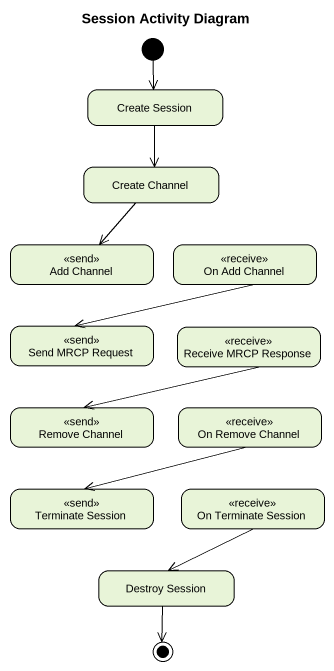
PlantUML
@startuml
title Session Activity Diagram
hide empty description
state "Create Session" as Create_Session
state "Create Channel" as Create_Channel
state "Add Channel" as Add_Channel <<send>>
state "On Add Channel" as On_Add_Channel <<receive>>
state "Send MRCP Request" as Send_MRCP_Request <<send>>
state "Receive MRCP Response" as Receive_MRCP_Response <<receive>>
state "Remove Channel" as Remove_Channel <<send>>
state "On Remove Channel" as On_Remove_Channel <<receive>>
state "Terminate Session" as Terminate_Session <<send>>
state "On Terminate Session" as On_Terminate_Session <<receive>>
state "Destroy Session" as Destroy_Session
[*] --> Create_Session
Create_Session --> Create_Channel
Create_Channel --> Add_Channel
On_Add_Channel -left-> Send_MRCP_Request
Receive_MRCP_Response -left-> Remove_Channel
On_Remove_Channel -left-> Terminate_Session
On_Terminate_Session --> Destroy_Session
Destroy_Session --> [*]
@enduml
